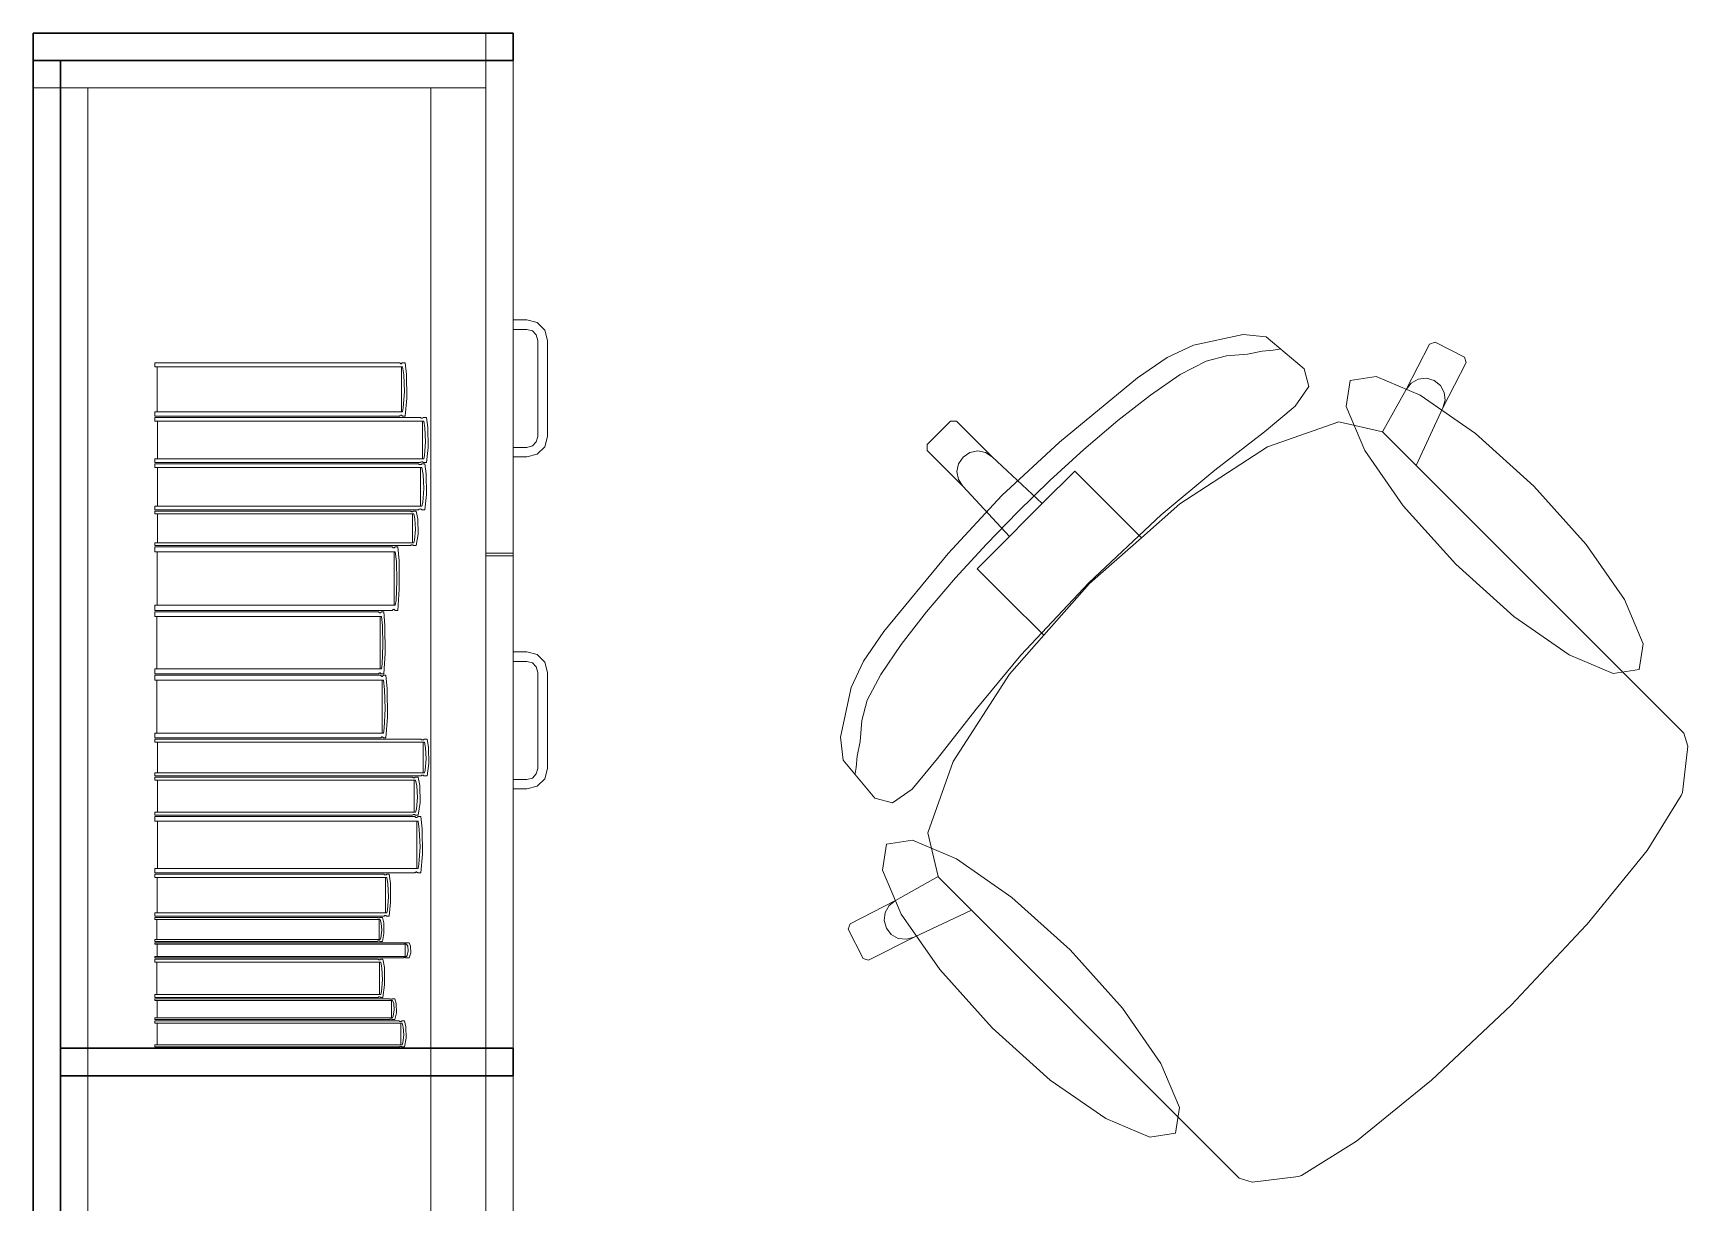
# Model space of a CAD drawing. Header units: inches. Extents: x -38 to 5698, y -33 to 92.
# Drawn here: x 292.311 to 293.517, y 19.611 to 20.464 of the extents above; entities that cross this region are included whole.
import ezdxf

# ---------------------------------------------------------------- set-up
doc = ezdxf.new("R2010")
doc.units = ezdxf.units.IN
doc.header["$MEASUREMENT"] = 0
doc.set_wipeout_variables(frame=1)
doc.linetypes.add('Wipeout_Contour', pattern=[1, 0, -1])
doc.layers.add('Interior - Mobiliario', color=7, linetype='Continuous')

msp = doc.modelspace()

# ---------------------------------------------------------------- linework, layer by layer
at = {"layer": 'Interior - Mobiliario', "color": 175, "linetype": 'Continuous', "lineweight": 13}
for p, q in [((292.3307, 20.4438), (292.6407, 20.4438)), ((292.3307, 18.9838), (292.3307, 20.4438)), ((292.6407, 20.4438), (292.6407, 18.9838)), ((292.3507, 20.4238), (292.6007, 20.4238)), ((292.6007, 20.4238), (292.6407, 20.4238)), ((292.6707, 20.2548), (292.6607, 20.2548)), ((292.6607, 20.2548), (292.6607, 20.2478)), ((292.6607, 20.2478), (292.6707, 20.2478)), ((292.6782, 20.2527), (292.6707, 20.2548)), ((292.6707, 20.2478), (292.6747, 20.2467)), ((292.6747, 20.2467), (292.6776, 20.2438)), ((292.6837, 20.2473), (292.6782, 20.2527)), ((292.6857, 20.2398), (292.6837, 20.2473)), ((292.6776, 20.2438), (292.6787, 20.2398)), ((292.6787, 20.2398), (292.6787, 20.1698)), ((292.6857, 20.1698), (292.6857, 20.2398)), ((293.1567, 20.2364), (293.1375, 20.2274)), ((293.1929, 20.2441), (293.1567, 20.2364)), ((293.2096, 20.2423), (293.1929, 20.2441)), ((293.2375, 20.2191), (293.2096, 20.2423)), ((293.2149, 20.2326), (293.2194, 20.2334)), ((293.3288, 20.2371), (293.3119, 20.204)), ((293.3329, 20.2384), (293.3288, 20.2371)), ((293.3543, 20.2276), (293.3329, 20.2384)), ((292.3994, 20.2204), (292.3994, 20.2235)), ((292.3994, 20.2235), (292.5779, 20.2235)), ((292.5779, 20.2235), (292.578, 20.2233)), ((292.578, 20.2233), (292.5783, 20.2231)), ((292.5783, 20.2231), (292.5785, 20.2229)), ((292.5785, 20.2229), (292.5788, 20.2228)), ((292.5788, 20.2228), (292.5791, 20.2228)), ((292.5791, 20.2228), (292.5793, 20.2229)), ((292.5793, 20.2229), (292.5796, 20.2231)), ((292.5796, 20.2231), (292.5798, 20.2233)), ((292.5798, 20.2233), (292.5799, 20.2235)), ((292.5799, 20.2235), (292.5819, 20.2235)), ((292.5819, 20.2235), (292.5829, 20.215)), ((293.1375, 20.2274), (293.1158, 20.2125)), ((293.1471, 20.2148), (293.166, 20.2247)), ((293.166, 20.2247), (293.1807, 20.2286)), ((293.1807, 20.2286), (293.1961, 20.2298)), ((293.1961, 20.2298), (293.2069, 20.2318)), ((293.2069, 20.2318), (293.2149, 20.2326)), ((293.3386, 20.1905), (293.3556, 20.2236)), ((293.3556, 20.2236), (293.3543, 20.2276)), ((292.5801, 20.2204), (292.3994, 20.2204)), ((292.4012, 20.1877), (292.4012, 20.2204)), ((292.5792, 20.2204), (292.5792, 20.1877)), ((292.5809, 20.2146), (292.5801, 20.2204)), ((292.5814, 20.2026), (292.5809, 20.2146)), ((292.5829, 20.215), (292.5831, 20.1976)), ((293.1158, 20.2125), (293.0591, 20.1657)), ((293.1253, 20.1999), (293.1471, 20.2148)), ((293.2409, 20.2062), (293.2375, 20.2191)), ((293.3206, 20.2115), (293.3155, 20.2086)), ((293.3265, 20.2122), (293.3206, 20.2115)), ((293.3321, 20.2106), (293.3265, 20.2122)), ((293.3367, 20.207), (293.3321, 20.2106)), ((292.5806, 20.1907), (292.5814, 20.2026)), ((292.5831, 20.1976), (292.5819, 20.1846)), ((293.1015, 20.1813), (293.1253, 20.1999)), ((293.2309, 20.1918), (293.2409, 20.2062)), ((293.3119, 20.204), (293.2946, 20.173)), ((293.3155, 20.2086), (293.3119, 20.204)), ((293.3395, 20.2019), (293.3367, 20.207)), ((293.3402, 20.1961), (293.3395, 20.2019)), ((292.3994, 20.1846), (292.3994, 20.1877)), ((292.3994, 20.1877), (292.5801, 20.1877)), ((292.5779, 20.1846), (292.3994, 20.1846)), ((292.578, 20.1848), (292.5779, 20.1846)), ((292.5782, 20.185), (292.578, 20.1848)), ((292.5785, 20.1852), (292.5782, 20.185)), ((292.5787, 20.1853), (292.5785, 20.1852)), ((292.579, 20.1853), (292.5787, 20.1853)), ((292.5793, 20.1852), (292.579, 20.1853)), ((292.5795, 20.185), (292.5793, 20.1852)), ((292.5798, 20.1848), (292.5795, 20.185)), ((292.5799, 20.1846), (292.5798, 20.1848)), ((292.5819, 20.1846), (292.5799, 20.1846)), ((292.5801, 20.1877), (292.5806, 20.1907)), ((293.2086, 20.1732), (293.2309, 20.1918)), ((293.319, 20.1487), (293.3386, 20.1905)), ((293.3386, 20.1905), (293.3402, 20.1961)), ((292.3994, 20.181), (292.3994, 20.1836)), ((292.3994, 20.1836), (292.5931, 20.1836)), ((292.5955, 20.181), (292.3994, 20.181)), ((292.4013, 20.1534), (292.4013, 20.181)), ((292.5931, 20.1836), (292.5933, 20.1834)), ((292.5933, 20.1834), (292.5935, 20.1832)), ((292.5935, 20.1832), (292.5938, 20.1831)), ((292.5938, 20.1831), (292.5941, 20.1831)), ((292.5941, 20.1831), (292.5944, 20.1831)), ((292.5944, 20.1831), (292.5947, 20.1831)), ((292.5945, 20.181), (292.5945, 20.1534)), ((292.5947, 20.1831), (292.595, 20.1833)), ((292.595, 20.1833), (292.5952, 20.1835)), ((292.5952, 20.1835), (292.5953, 20.1836)), ((292.5953, 20.1836), (292.5975, 20.1836)), ((292.5964, 20.1761), (292.5955, 20.181)), ((292.5969, 20.1659), (292.5964, 20.1761)), ((292.5975, 20.1836), (292.5986, 20.1764)), ((292.5986, 20.1764), (292.5988, 20.1617)), ((292.9796, 20.1809), (292.9711, 20.1724)), ((292.9839, 20.1809), (292.9796, 20.1809)), ((293.01, 20.1548), (292.9839, 20.1809)), ((293.0767, 20.1602), (293.1015, 20.1813)), ((293.1724, 20.1453), (293.2086, 20.1732)), ((293.2626, 20.1804), (293.2106, 20.1621)), ((293.2946, 20.173), (293.2626, 20.1804)), ((293.2948, 20.1729), (293.2946, 20.173)), ((293.2948, 20.1729), (293.319, 20.1487)), ((292.5961, 20.1559), (292.5969, 20.1659)), ((292.5988, 20.1617), (292.5975, 20.1507)), ((292.6707, 20.1618), (292.6607, 20.1618)), ((292.6607, 20.1618), (292.6607, 20.1548)), ((292.6747, 20.1628), (292.6707, 20.1618)), ((292.6776, 20.1658), (292.6747, 20.1628)), ((292.6787, 20.1698), (292.6776, 20.1658)), ((292.6782, 20.1568), (292.6837, 20.1623)), ((292.6837, 20.1623), (292.6857, 20.1698)), ((292.9625, 20.1596), (292.9626, 20.1638)), ((292.9626, 20.1638), (292.9711, 20.1724)), ((293.0591, 20.1657), (293.0169, 20.1266)), ((293.2106, 20.1621), (293.1468, 20.1207)), ((292.3994, 20.1507), (292.3994, 20.1534)), ((292.3994, 20.1534), (292.5955, 20.1534)), ((292.5931, 20.1507), (292.3994, 20.1507)), ((292.3994, 20.1471), (292.3994, 20.1497)), ((292.3994, 20.1497), (292.5918, 20.1497)), ((292.5918, 20.1497), (292.592, 20.1496)), ((292.592, 20.1496), (292.5923, 20.1494)), ((292.5923, 20.1494), (292.5925, 20.1492)), ((292.5925, 20.1492), (292.5928, 20.1492)), ((292.5928, 20.1492), (292.5931, 20.1492)), ((292.5932, 20.1509), (292.5931, 20.1507)), ((292.5931, 20.1492), (292.5934, 20.1493)), ((292.5935, 20.1511), (292.5932, 20.1509)), ((292.5934, 20.1493), (292.5937, 20.1494)), ((292.5938, 20.1512), (292.5935, 20.1511)), ((292.5937, 20.1494), (292.5939, 20.1496)), ((292.594, 20.1513), (292.5938, 20.1512)), ((292.5939, 20.1496), (292.594, 20.1497)), ((292.5943, 20.1513), (292.594, 20.1513)), ((292.594, 20.1497), (292.5962, 20.1497)), ((292.5946, 20.1512), (292.5943, 20.1513)), ((292.5949, 20.1511), (292.5946, 20.1512)), ((292.5952, 20.1509), (292.5949, 20.1511)), ((292.5953, 20.1507), (292.5952, 20.1509)), ((292.5975, 20.1507), (292.5953, 20.1507)), ((292.5955, 20.1534), (292.5961, 20.1559)), ((292.5962, 20.1497), (292.5972, 20.1424)), ((292.6607, 20.1548), (292.6707, 20.1548)), ((292.6707, 20.1548), (292.6782, 20.1568)), ((292.9886, 20.1335), (292.9625, 20.1596)), ((292.9843, 20.1441), (292.9855, 20.1498)), ((292.9855, 20.1498), (292.9887, 20.1547)), ((292.9936, 20.158), (292.9887, 20.1547)), ((292.9994, 20.1592), (292.9936, 20.158)), ((293.0051, 20.1581), (292.9994, 20.1592)), ((293.01, 20.1548), (293.0051, 20.1581)), ((293.0465, 20.1208), (293.01, 20.1548)), ((293.0521, 20.1376), (293.0767, 20.1602)), ((293.4669, 20.0008), (293.319, 20.1487)), ((292.5942, 20.1471), (292.3994, 20.1471)), ((292.4013, 20.119), (292.4013, 20.1471)), ((292.5932, 20.1471), (292.5932, 20.119)), ((292.5951, 20.1421), (292.5942, 20.1471)), ((292.5956, 20.1318), (292.5951, 20.1421)), ((292.5972, 20.1424), (292.5975, 20.1275)), ((292.9854, 20.1383), (292.9843, 20.1441)), ((292.9886, 20.1335), (292.9854, 20.1383)), ((293.0286, 20.1148), (293.0521, 20.1376)), ((293.0701, 20.1445), (293.0465, 20.1208)), ((293.0913, 20.1233), (293.0701, 20.1445)), ((293.1331, 20.1126), (293.1724, 20.1453)), ((292.5948, 20.1215), (292.5956, 20.1318)), ((292.5975, 20.1275), (292.5962, 20.1163)), ((292.9778, 20.0844), (293.0169, 20.1266)), ((293.0226, 20.0969), (292.9886, 20.1335)), ((292.3994, 20.1163), (292.3994, 20.119)), ((292.3994, 20.119), (292.5942, 20.119)), ((292.5918, 20.1163), (292.3994, 20.1163)), ((292.3994, 20.1133), (292.3994, 20.1153)), ((292.3994, 20.1153), (292.5859, 20.1153)), ((292.5882, 20.1133), (292.3994, 20.1133)), ((292.4013, 20.0923), (292.4013, 20.1133)), ((292.5859, 20.1153), (292.5861, 20.1152)), ((292.5861, 20.1152), (292.5863, 20.1151)), ((292.5863, 20.1151), (292.5866, 20.115)), ((292.5866, 20.115), (292.5869, 20.1149)), ((292.5869, 20.1149), (292.5872, 20.1149)), ((292.5872, 20.1149), (292.5874, 20.115)), ((292.5873, 20.1133), (292.5873, 20.0923)), ((292.5874, 20.115), (292.5877, 20.1151)), ((292.5877, 20.1151), (292.5879, 20.1152)), ((292.5879, 20.1152), (292.588, 20.1153)), ((292.588, 20.1153), (292.5901, 20.1153)), ((292.5891, 20.1096), (292.5882, 20.1133)), ((292.5901, 20.1153), (292.5912, 20.1098)), ((292.592, 20.1165), (292.5918, 20.1163)), ((292.5922, 20.1167), (292.592, 20.1165)), ((292.5925, 20.1168), (292.5922, 20.1167)), ((292.5928, 20.1169), (292.5925, 20.1168)), ((292.593, 20.1169), (292.5928, 20.1169)), ((292.5933, 20.1168), (292.593, 20.1169)), ((292.5936, 20.1167), (292.5933, 20.1168)), ((292.5939, 20.1165), (292.5936, 20.1167)), ((292.594, 20.1163), (292.5939, 20.1165)), ((292.5962, 20.1163), (292.594, 20.1163)), ((292.5942, 20.119), (292.5948, 20.1215)), ((293.0286, 20.1148), (293.0058, 20.0913)), ((293.0465, 20.1208), (293.0346, 20.1089)), ((293.0804, 20.0631), (293.1331, 20.1126)), ((293.1187, 20.0959), (293.0913, 20.1233)), ((293.1468, 20.1207), (293.1187, 20.0959)), ((292.5888, 20.0942), (292.5896, 20.1019)), ((292.5896, 20.1019), (292.5891, 20.1096)), ((292.5912, 20.1098), (292.5914, 20.0986)), ((293.0226, 20.0969), (293.0346, 20.1089)), ((292.3994, 20.0903), (292.3994, 20.0923)), ((292.3994, 20.0923), (292.5882, 20.0923)), ((292.5859, 20.0903), (292.3994, 20.0903)), ((292.3994, 20.0856), (292.3994, 20.0893)), ((292.3994, 20.0893), (292.5727, 20.0893)), ((292.5727, 20.0893), (292.5728, 20.089)), ((292.5728, 20.089), (292.573, 20.0888)), ((292.573, 20.0888), (292.5733, 20.0886)), ((292.5733, 20.0886), (292.5735, 20.0885)), ((292.5735, 20.0885), (292.5738, 20.0885)), ((292.5738, 20.0885), (292.5741, 20.0886)), ((292.5741, 20.0886), (292.5743, 20.0888)), ((292.5743, 20.0888), (292.5745, 20.0891)), ((292.5745, 20.0891), (292.5746, 20.0893)), ((292.5746, 20.0893), (292.5766, 20.0893)), ((292.5766, 20.0893), (292.5775, 20.0791)), ((292.586, 20.0904), (292.5859, 20.0903)), ((292.5863, 20.0905), (292.586, 20.0904)), ((292.5865, 20.0906), (292.5863, 20.0905)), ((292.5868, 20.0907), (292.5865, 20.0906)), ((292.5871, 20.0907), (292.5868, 20.0907)), ((292.5874, 20.0907), (292.5871, 20.0907)), ((292.5876, 20.0906), (292.5874, 20.0907)), ((292.5879, 20.0904), (292.5876, 20.0906)), ((292.588, 20.0903), (292.5879, 20.0904)), ((292.5901, 20.0903), (292.588, 20.0903)), ((292.5882, 20.0923), (292.5888, 20.0942)), ((292.5914, 20.0986), (292.5901, 20.0903)), ((293.0058, 20.0913), (292.9833, 20.0667)), ((292.999, 20.0733), (293.0226, 20.0969)), ((293.1187, 20.0959), (293.0808, 20.0626)), ((292.5748, 20.0856), (292.3994, 20.0856)), ((292.4011, 20.0467), (292.4011, 20.0856)), ((292.5739, 20.0856), (292.5739, 20.0467)), ((292.5756, 20.0786), (292.5748, 20.0856)), ((292.576, 20.0644), (292.5756, 20.0786)), ((292.5775, 20.0791), (292.5777, 20.0584)), ((292.6607, 20.0848), (292.6407, 20.0848)), ((292.6607, 20.0828), (292.6407, 20.0828)), ((292.931, 20.0277), (292.9778, 20.0844)), ((292.5753, 20.0502), (292.576, 20.0644)), ((292.9833, 20.0667), (292.9621, 20.042)), ((293.0201, 20.0522), (292.999, 20.0733)), ((292.5777, 20.0584), (292.5766, 20.043)), ((293.0475, 20.0248), (293.0201, 20.0522)), ((293.0804, 20.0631), (293.0309, 20.0103)), ((293.0475, 20.0248), (293.0808, 20.0626)), ((292.3994, 20.043), (292.3994, 20.0467)), ((292.3994, 20.0467), (292.5748, 20.0467)), ((292.5727, 20.043), (292.3994, 20.043)), ((292.3994, 20.0384), (292.3994, 20.042)), ((292.3994, 20.042), (292.5626, 20.042)), ((292.5626, 20.042), (292.5628, 20.0417)), ((292.5628, 20.0417), (292.563, 20.0415)), ((292.563, 20.0415), (292.5632, 20.0413)), ((292.5632, 20.0413), (292.5634, 20.0412)), ((292.5634, 20.0412), (292.5637, 20.0412)), ((292.5637, 20.0412), (292.5639, 20.0413)), ((292.5639, 20.0413), (292.5642, 20.0415)), ((292.5642, 20.0415), (292.5644, 20.0418)), ((292.5644, 20.0418), (292.5645, 20.042)), ((292.5645, 20.042), (292.5663, 20.042)), ((292.5663, 20.042), (292.5672, 20.032)), ((292.5728, 20.0432), (292.5727, 20.043)), ((292.573, 20.0434), (292.5728, 20.0432)), ((292.5732, 20.0436), (292.573, 20.0434)), ((292.5735, 20.0437), (292.5732, 20.0436)), ((292.5738, 20.0438), (292.5735, 20.0437)), ((292.574, 20.0437), (292.5738, 20.0438)), ((292.5743, 20.0435), (292.574, 20.0437)), ((292.5745, 20.0432), (292.5743, 20.0435)), ((292.5746, 20.043), (292.5745, 20.0432)), ((292.5766, 20.043), (292.5746, 20.043)), ((292.5748, 20.0467), (292.5753, 20.0502)), ((292.9621, 20.042), (292.9435, 20.0182)), ((292.5646, 20.0384), (292.3994, 20.0384)), ((292.401, 20.0003), (292.401, 20.0384)), ((292.5638, 20.0384), (292.5638, 20.0003)), ((292.5654, 20.0316), (292.5646, 20.0384)), ((292.5658, 20.0176), (292.5654, 20.0316)), ((292.5672, 20.032), (292.5674, 20.0118)), ((292.9161, 20.006), (292.931, 20.0277)), ((292.5651, 20.0038), (292.5658, 20.0176)), ((292.9435, 20.0182), (292.9287, 19.9963)), ((293.0227, 19.9966), (293.0475, 20.0248)), ((292.5646, 20.0003), (292.5651, 20.0038)), ((292.5674, 20.0118), (292.5663, 19.9967)), ((292.6607, 20.0128), (292.6707, 20.0128)), ((292.6607, 20.0058), (292.6607, 20.0128)), ((292.6707, 20.0058), (292.6607, 20.0058)), ((292.6707, 20.0128), (292.6782, 20.0107)), ((292.6747, 20.0047), (292.6707, 20.0058)), ((292.6776, 20.0018), (292.6747, 20.0047)), ((292.6782, 20.0107), (292.6837, 20.0053)), ((292.6837, 20.0053), (292.6857, 19.9978)), ((292.9071, 19.9867), (292.9161, 20.006)), ((293.0309, 20.0103), (292.9982, 19.971)), ((292.3994, 19.9967), (292.3994, 20.0003)), ((292.3994, 20.0003), (292.5646, 20.0003)), ((292.5626, 19.9967), (292.3994, 19.9967)), ((292.3994, 19.992), (292.3994, 19.9957)), ((292.3994, 19.9957), (292.5642, 19.9957)), ((292.5662, 19.992), (292.3994, 19.992)), ((292.401, 19.9536), (292.401, 19.992)), ((292.5627, 19.9969), (292.5626, 19.9967)), ((292.5629, 19.9971), (292.5627, 19.9969)), ((292.5632, 19.9973), (292.5629, 19.9971)), ((292.5634, 19.9974), (292.5632, 19.9973)), ((292.5636, 19.9975), (292.5634, 19.9974)), ((292.5639, 19.9974), (292.5636, 19.9975)), ((292.5641, 19.9972), (292.5639, 19.9974)), ((292.5643, 19.9969), (292.5641, 19.9972)), ((292.5642, 19.9957), (292.5643, 19.9954)), ((292.5645, 19.9967), (292.5643, 19.9969)), ((292.5643, 19.9954), (292.5645, 19.9952)), ((292.5663, 19.9967), (292.5645, 19.9967)), ((292.5645, 19.9952), (292.5647, 19.995)), ((292.5647, 19.995), (292.565, 19.9949)), ((292.565, 19.9949), (292.5652, 19.9949)), ((292.5652, 19.9949), (292.5655, 19.995)), ((292.5653, 19.992), (292.5653, 19.9536)), ((292.5655, 19.995), (292.5657, 19.9952)), ((292.5657, 19.9952), (292.5659, 19.9955)), ((292.5659, 19.9955), (292.566, 19.9957)), ((292.566, 19.9957), (292.5679, 19.9957)), ((292.5669, 19.9852), (292.5662, 19.992)), ((292.5679, 19.9957), (292.5688, 19.9857)), ((292.6787, 19.9978), (292.6776, 20.0018)), ((292.6787, 19.9278), (292.6787, 19.9978)), ((292.6857, 19.9978), (292.6857, 19.9278)), ((292.9287, 19.9963), (292.9187, 19.9775)), ((292.9814, 19.9328), (293.0227, 19.9966)), ((293.4924, 19.9753), (293.4669, 20.0008)), ((292.5674, 19.9711), (292.5669, 19.9852)), ((292.5688, 19.9857), (292.569, 19.9652)), ((292.8993, 19.9506), (292.9071, 19.9867)), ((292.5667, 19.9571), (292.5674, 19.9711)), ((292.9187, 19.9775), (292.9148, 19.9627)), ((292.9982, 19.971), (292.9702, 19.9349)), ((293.5143, 19.9534), (293.4924, 19.9753)), ((292.5662, 19.9536), (292.5667, 19.9571)), ((292.569, 19.9652), (292.5679, 19.95)), ((292.9148, 19.9627), (292.9137, 19.9473)), ((292.3994, 19.95), (292.3994, 19.9536)), ((292.3994, 19.9536), (292.5662, 19.9536)), ((292.5642, 19.95), (292.3994, 19.95)), ((292.3994, 19.9468), (292.3994, 19.949)), ((292.3994, 19.949), (292.5936, 19.949)), ((292.596, 19.9468), (292.3994, 19.9468)), ((292.4013, 19.9245), (292.4013, 19.9468)), ((292.5645, 19.9504), (292.5642, 19.9501)), ((292.5642, 19.9501), (292.5642, 19.95)), ((292.5647, 19.9506), (292.5645, 19.9504)), ((292.5649, 19.9507), (292.5647, 19.9506)), ((292.5652, 19.9507), (292.5649, 19.9507)), ((292.5654, 19.9506), (292.5652, 19.9507)), ((292.5657, 19.9505), (292.5654, 19.9506)), ((292.5659, 19.9502), (292.5657, 19.9505)), ((292.566, 19.95), (292.5659, 19.9502)), ((292.5679, 19.95), (292.566, 19.95)), ((292.5936, 19.949), (292.5937, 19.9488)), ((292.5937, 19.9488), (292.594, 19.9487)), ((292.594, 19.9487), (292.5943, 19.9486)), ((292.5943, 19.9486), (292.5946, 19.9485)), ((292.5946, 19.9485), (292.5949, 19.9485)), ((292.5949, 19.9485), (292.5951, 19.9486)), ((292.595, 19.9468), (292.595, 19.9245)), ((292.5951, 19.9486), (292.5954, 19.9487)), ((292.5954, 19.9487), (292.5957, 19.9489)), ((292.5957, 19.9489), (292.5958, 19.949)), ((292.5958, 19.949), (292.5979, 19.949)), ((292.5969, 19.9429), (292.596, 19.9468)), ((292.5979, 19.949), (292.599, 19.9431)), ((292.9012, 19.9338), (292.8993, 19.9506)), ((292.9137, 19.9473), (292.9116, 19.9366)), ((293.5132, 19.9102), (293.5172, 19.9441)), ((293.5172, 19.9441), (293.5143, 19.9534)), ((292.5965, 19.9265), (292.5974, 19.9347)), ((292.5974, 19.9347), (292.5969, 19.9429)), ((292.5993, 19.9313), (292.5979, 19.9224)), ((292.599, 19.9431), (292.5993, 19.9313)), ((292.9244, 19.906), (292.9012, 19.9338)), ((292.9116, 19.9366), (292.9108, 19.9285)), ((292.9702, 19.9349), (292.9516, 19.9126)), ((292.963, 19.8809), (292.9814, 19.9328)), ((292.3994, 19.9224), (292.3994, 19.9245)), ((292.3994, 19.9245), (292.596, 19.9245)), ((292.5936, 19.9224), (292.3994, 19.9224)), ((292.3994, 19.9192), (292.3994, 19.9214)), ((292.3994, 19.9214), (292.5873, 19.9214)), ((292.5896, 19.9192), (292.3994, 19.9192)), ((292.4013, 19.8959), (292.4013, 19.9192)), ((292.5873, 19.9214), (292.5875, 19.9212)), ((292.5875, 19.9212), (292.5877, 19.9211)), ((292.5877, 19.9211), (292.588, 19.921)), ((292.588, 19.921), (292.5883, 19.9209)), ((292.5883, 19.9209), (292.5885, 19.9209)), ((292.5885, 19.9209), (292.5888, 19.921)), ((292.5886, 19.9192), (292.5886, 19.8959)), ((292.5888, 19.921), (292.5891, 19.9211)), ((292.5891, 19.9211), (292.5893, 19.9213)), ((292.5893, 19.9213), (292.5894, 19.9214)), ((292.5894, 19.9214), (292.5915, 19.9214)), ((292.5905, 19.915), (292.5896, 19.9192)), ((292.5915, 19.9214), (292.5926, 19.9153)), ((292.5937, 19.9225), (292.5936, 19.9224)), ((292.5939, 19.9227), (292.5937, 19.9225)), ((292.5942, 19.9228), (292.5939, 19.9227)), ((292.5945, 19.9228), (292.5942, 19.9228)), ((292.5948, 19.9228), (292.5945, 19.9228)), ((292.5951, 19.9228), (292.5948, 19.9228)), ((292.5954, 19.9227), (292.5951, 19.9228)), ((292.5956, 19.9225), (292.5954, 19.9227)), ((292.5958, 19.9224), (292.5956, 19.9225)), ((292.5979, 19.9224), (292.5958, 19.9224)), ((292.596, 19.9245), (292.5965, 19.9265)), ((292.6607, 19.9198), (292.6707, 19.9198)), ((292.6607, 19.9128), (292.6607, 19.9198)), ((292.6707, 19.9198), (292.6747, 19.9208)), ((292.6747, 19.9208), (292.6776, 19.9238)), ((292.6776, 19.9238), (292.6787, 19.9278)), ((292.6837, 19.9203), (292.6782, 19.9148)), ((292.6857, 19.9278), (292.6837, 19.9203)), ((292.9108, 19.9285), (292.91, 19.924)), ((292.591, 19.9065), (292.5905, 19.915)), ((292.5926, 19.9153), (292.5928, 19.903)), ((292.6707, 19.9128), (292.6607, 19.9128)), ((292.6782, 19.9148), (292.6707, 19.9128)), ((292.9516, 19.9126), (292.9373, 19.9026)), ((293.4874, 19.868), (293.5123, 19.908)), ((293.5123, 19.908), (293.5132, 19.9102)), ((292.3994, 19.8937), (292.3994, 19.8959)), ((292.3994, 19.8959), (292.5896, 19.8959)), ((292.5896, 19.8959), (292.5902, 19.898)), ((292.5902, 19.898), (292.591, 19.9065)), ((292.5928, 19.903), (292.5915, 19.8937)), ((292.9373, 19.9026), (292.9244, 19.906)), ((292.5873, 19.8937), (292.3994, 19.8937)), ((292.3994, 19.8894), (292.3994, 19.8927)), ((292.3994, 19.8927), (292.5891, 19.8927)), ((292.5914, 19.8894), (292.3994, 19.8894)), ((292.4013, 19.8549), (292.4013, 19.8894)), ((292.5874, 19.8938), (292.5873, 19.8937)), ((292.5877, 19.894), (292.5874, 19.8938)), ((292.5879, 19.8941), (292.5877, 19.894)), ((292.5882, 19.8942), (292.5879, 19.8941)), ((292.5885, 19.8942), (292.5882, 19.8942)), ((292.5888, 19.8941), (292.5885, 19.8942)), ((292.589, 19.894), (292.5888, 19.8941)), ((292.5893, 19.8939), (292.589, 19.894)), ((292.5891, 19.8927), (292.5893, 19.8925)), ((292.5894, 19.8937), (292.5893, 19.8939)), ((292.5893, 19.8925), (292.5895, 19.8923)), ((292.5915, 19.8937), (292.5894, 19.8937)), ((292.5895, 19.8923), (292.5898, 19.8921)), ((292.5898, 19.8921), (292.5901, 19.892)), ((292.5901, 19.892), (292.5904, 19.892)), ((292.5904, 19.892), (292.5906, 19.8921)), ((292.5905, 19.8894), (292.5905, 19.8549)), ((292.5906, 19.8921), (292.5909, 19.8923)), ((292.5909, 19.8923), (292.5911, 19.8926)), ((292.5911, 19.8926), (292.5913, 19.8927)), ((292.5913, 19.8927), (292.5934, 19.8927)), ((292.5923, 19.8833), (292.5914, 19.8894)), ((292.5928, 19.8706), (292.5923, 19.8833)), ((292.5934, 19.8927), (292.5944, 19.8837)), ((292.5944, 19.8837), (292.5947, 19.8653)), ((292.9705, 19.8489), (292.963, 19.8809)), ((292.592, 19.858), (292.5928, 19.8706)), ((292.5947, 19.8653), (292.5934, 19.8516)), ((293.4438, 19.8143), (293.4874, 19.868)), ((292.3994, 19.8516), (292.3994, 19.8549)), ((292.3994, 19.8549), (292.5914, 19.8549)), ((292.5891, 19.8516), (292.3994, 19.8516)), ((292.3994, 19.8482), (292.3994, 19.8506)), ((292.3994, 19.8506), (292.5665, 19.8506)), ((292.5685, 19.8482), (292.3994, 19.8482)), ((292.4011, 19.8225), (292.4011, 19.8482)), ((292.5665, 19.8506), (292.5666, 19.8504)), ((292.5666, 19.8504), (292.5669, 19.8503)), ((292.5669, 19.8503), (292.5671, 19.8501)), ((292.5671, 19.8501), (292.5674, 19.8501)), ((292.5674, 19.8501), (292.5676, 19.8501)), ((292.5676, 19.8501), (292.5678, 19.8502)), ((292.5677, 19.8482), (292.5677, 19.8225)), ((292.5678, 19.8502), (292.5681, 19.8503)), ((292.5681, 19.8503), (292.5683, 19.8505)), ((292.5683, 19.8505), (292.5684, 19.8506)), ((292.5684, 19.8506), (292.5703, 19.8506)), ((292.5693, 19.8436), (292.5685, 19.8482)), ((292.5703, 19.8506), (292.5712, 19.8439)), ((292.5892, 19.8518), (292.5891, 19.8516)), ((292.5895, 19.852), (292.5892, 19.8518)), ((292.5897, 19.8522), (292.5895, 19.852)), ((292.59, 19.8523), (292.5897, 19.8522)), ((292.5903, 19.8523), (292.59, 19.8523)), ((292.5906, 19.8522), (292.5903, 19.8523)), ((292.5908, 19.852), (292.5906, 19.8522)), ((292.5911, 19.8518), (292.5908, 19.852)), ((292.5913, 19.8516), (292.5911, 19.8518)), ((292.5934, 19.8516), (292.5913, 19.8516)), ((292.5914, 19.8549), (292.592, 19.858)), ((292.9395, 19.8316), (292.9705, 19.8489)), ((292.9705, 19.8487), (292.9705, 19.8489)), ((292.9705, 19.8487), (292.9948, 19.8245)), ((292.5698, 19.8342), (292.5693, 19.8436)), ((292.5712, 19.8439), (292.5714, 19.8303)), ((292.5685, 19.8225), (292.5691, 19.8248)), ((292.5691, 19.8248), (292.5698, 19.8342)), ((292.5714, 19.8303), (292.5703, 19.8201)), ((292.9064, 19.8146), (292.9395, 19.8316)), ((292.9313, 19.817), (292.932, 19.8228)), ((292.932, 19.8228), (292.9349, 19.8279)), ((292.9349, 19.8279), (292.9395, 19.8316)), ((292.9948, 19.8245), (292.953, 19.8049)), ((293.1426, 19.6766), (292.9948, 19.8245)), ((292.3994, 19.8201), (292.3994, 19.8225)), ((292.3994, 19.8225), (292.5685, 19.8225)), ((292.5665, 19.8201), (292.3994, 19.8201)), ((292.3994, 19.8177), (292.3994, 19.8191)), ((292.3994, 19.8191), (292.5617, 19.8191)), ((292.5637, 19.8177), (292.3994, 19.8177)), ((292.401, 19.8031), (292.401, 19.8177)), ((292.5617, 19.8191), (292.5619, 19.819)), ((292.5619, 19.819), (292.5621, 19.8189)), ((292.5621, 19.8189), (292.5623, 19.8188)), ((292.5623, 19.8188), (292.5626, 19.8188)), ((292.5626, 19.8188), (292.5628, 19.8188)), ((292.5628, 19.8188), (292.563, 19.8188)), ((292.5629, 19.8177), (292.5629, 19.8031)), ((292.563, 19.8188), (292.5633, 19.8189)), ((292.5633, 19.8189), (292.5635, 19.819)), ((292.5635, 19.819), (292.5636, 19.8191)), ((292.5636, 19.8191), (292.5654, 19.8191)), ((292.5645, 19.8151), (292.5637, 19.8177)), ((292.5649, 19.8098), (292.5645, 19.8151)), ((292.5654, 19.8191), (292.5663, 19.8153)), ((292.5663, 19.8153), (292.5665, 19.8075)), ((292.5666, 19.8202), (292.5665, 19.8201)), ((292.5668, 19.8204), (292.5666, 19.8202)), ((292.567, 19.8205), (292.5668, 19.8204)), ((292.5673, 19.8206), (292.567, 19.8205)), ((292.5675, 19.8206), (292.5673, 19.8206)), ((292.5678, 19.8205), (292.5675, 19.8206)), ((292.568, 19.8204), (292.5678, 19.8205)), ((292.5683, 19.8202), (292.568, 19.8204)), ((292.5684, 19.8201), (292.5683, 19.8202)), ((292.5703, 19.8201), (292.5684, 19.8201)), ((292.905, 19.8106), (292.9064, 19.8146)), ((292.9159, 19.7892), (292.905, 19.8106)), ((292.9328, 19.8113), (292.9313, 19.817)), ((292.9364, 19.8068), (292.9328, 19.8113)), ((293.3883, 19.7552), (293.4431, 19.8135)), ((293.4431, 19.8135), (293.4438, 19.8143)), ((292.3994, 19.8017), (292.3994, 19.8031)), ((292.3994, 19.8031), (292.5637, 19.8031)), ((292.5617, 19.8017), (292.3994, 19.8017)), ((292.3994, 19.7998), (292.3994, 19.8007)), ((292.3994, 19.8007), (292.5807, 19.8007)), ((292.5829, 19.7998), (292.3994, 19.7998)), ((292.4012, 19.7906), (292.4012, 19.7998)), ((292.5618, 19.8018), (292.5617, 19.8017)), ((292.562, 19.8019), (292.5618, 19.8018)), ((292.5623, 19.802), (292.562, 19.8019)), ((292.5625, 19.802), (292.5623, 19.802)), ((292.5628, 19.802), (292.5625, 19.802)), ((292.563, 19.802), (292.5628, 19.802)), ((292.5632, 19.8019), (292.563, 19.802)), ((292.5634, 19.8018), (292.5632, 19.8019)), ((292.5636, 19.8017), (292.5634, 19.8018)), ((292.5654, 19.8017), (292.5636, 19.8017)), ((292.5637, 19.8031), (292.5642, 19.8044)), ((292.5642, 19.8044), (292.5649, 19.8098)), ((292.5665, 19.8075), (292.5654, 19.8017)), ((292.5807, 19.8007), (292.5808, 19.8007)), ((292.5808, 19.8007), (292.5811, 19.8006)), ((292.5811, 19.8006), (292.5813, 19.8006)), ((292.5813, 19.8006), (292.5816, 19.8005)), ((292.5816, 19.8005), (292.5819, 19.8005)), ((292.5819, 19.8005), (292.5822, 19.8006)), ((292.582, 19.7998), (292.582, 19.7906)), ((292.5822, 19.8006), (292.5824, 19.8006)), ((292.5824, 19.8006), (292.5826, 19.8007)), ((292.5826, 19.8007), (292.5827, 19.8007)), ((292.5827, 19.8007), (292.5848, 19.8007)), ((292.5838, 19.7982), (292.5829, 19.7998)), ((292.5848, 19.8007), (292.5858, 19.7983)), ((292.953, 19.8049), (292.9199, 19.7879)), ((292.9415, 19.8039), (292.9364, 19.8068)), ((292.9474, 19.8033), (292.9415, 19.8039)), ((292.953, 19.8049), (292.9474, 19.8033)), ((292.3994, 19.7897), (292.3994, 19.7906)), ((292.3994, 19.7906), (292.5829, 19.7906)), ((292.5807, 19.7897), (292.3994, 19.7897)), ((292.3994, 19.7865), (292.3994, 19.7887)), ((292.3994, 19.7887), (292.5622, 19.7887)), ((292.5642, 19.7865), (292.3994, 19.7865)), ((292.401, 19.7631), (292.401, 19.7865)), ((292.5622, 19.7887), (292.5623, 19.7886)), ((292.5623, 19.7886), (292.5625, 19.7884)), ((292.5625, 19.7884), (292.5628, 19.7883)), ((292.5628, 19.7883), (292.563, 19.7882)), ((292.563, 19.7882), (292.5633, 19.7882)), ((292.5633, 19.7882), (292.5635, 19.7883)), ((292.5633, 19.7865), (292.5633, 19.7631)), ((292.5635, 19.7883), (292.5637, 19.7884)), ((292.5637, 19.7884), (292.5639, 19.7886)), ((292.5639, 19.7886), (292.564, 19.7887)), ((292.564, 19.7887), (292.5658, 19.7887)), ((292.5649, 19.7823), (292.5642, 19.7865)), ((292.5658, 19.7887), (292.5668, 19.7826)), ((292.5808, 19.7898), (292.5807, 19.7897)), ((292.581, 19.7898), (292.5808, 19.7898)), ((292.5813, 19.7899), (292.581, 19.7898)), ((292.5816, 19.7899), (292.5813, 19.7899)), ((292.5818, 19.7899), (292.5816, 19.7899)), ((292.5821, 19.7899), (292.5818, 19.7899)), ((292.5824, 19.7898), (292.5821, 19.7899)), ((292.5826, 19.7898), (292.5824, 19.7898)), ((292.5827, 19.7897), (292.5826, 19.7898)), ((292.5848, 19.7897), (292.5827, 19.7897)), ((292.5829, 19.7906), (292.5835, 19.7914)), ((292.5835, 19.7914), (292.5842, 19.7948)), ((292.5842, 19.7948), (292.5838, 19.7982)), ((292.586, 19.7934), (292.5848, 19.7897)), ((292.5858, 19.7983), (292.586, 19.7934)), ((292.9199, 19.7879), (292.9159, 19.7892)), ((292.5654, 19.7737), (292.5649, 19.7823)), ((292.5668, 19.7826), (292.567, 19.7701)), ((292.3994, 19.7608), (292.3994, 19.7631)), ((292.3994, 19.7631), (292.5642, 19.7631)), ((292.5642, 19.7631), (292.5647, 19.7652)), ((292.5647, 19.7652), (292.5654, 19.7737)), ((292.567, 19.7701), (292.5658, 19.7608)), ((292.5622, 19.7608), (292.3994, 19.7608)), ((292.3994, 19.7586), (292.3994, 19.7598)), ((292.3994, 19.7598), (292.5707, 19.7598)), ((292.5728, 19.7586), (292.3994, 19.7586)), ((292.4011, 19.7459), (292.4011, 19.7586)), ((292.5623, 19.7609), (292.5622, 19.7608)), ((292.5625, 19.7611), (292.5623, 19.7609)), ((292.5627, 19.7612), (292.5625, 19.7611)), ((292.563, 19.7613), (292.5627, 19.7612)), ((292.5632, 19.7613), (292.563, 19.7613)), ((292.5634, 19.7612), (292.5632, 19.7613)), ((292.5637, 19.7611), (292.5634, 19.7612)), ((292.5639, 19.761), (292.5637, 19.7611)), ((292.564, 19.7608), (292.5639, 19.761)), ((292.5658, 19.7608), (292.564, 19.7608)), ((292.5707, 19.7598), (292.5708, 19.7597)), ((292.5708, 19.7597), (292.5711, 19.7597)), ((292.5711, 19.7597), (292.5713, 19.7596)), ((292.5713, 19.7596), (292.5716, 19.7596)), ((292.5716, 19.7596), (292.5718, 19.7596)), ((292.5718, 19.7596), (292.5721, 19.7596)), ((292.5719, 19.7586), (292.5719, 19.7459)), ((292.5721, 19.7596), (292.5723, 19.7597)), ((292.5723, 19.7597), (292.5725, 19.7598)), ((292.5725, 19.7598), (292.5726, 19.7598)), ((292.5726, 19.7598), (292.5745, 19.7598)), ((292.5736, 19.7564), (292.5728, 19.7586)), ((292.5733, 19.7471), (292.574, 19.7517)), ((292.574, 19.7517), (292.5736, 19.7564)), ((292.5745, 19.7598), (292.5755, 19.7565)), ((292.5755, 19.7565), (292.5757, 19.7497)), ((293.3883, 19.7552), (293.33, 19.7003)), ((292.3994, 19.7447), (292.3994, 19.7459)), ((292.3994, 19.7459), (292.5728, 19.7459)), ((292.5707, 19.7447), (292.3994, 19.7447)), ((292.3994, 19.7422), (292.3994, 19.7437)), ((292.3994, 19.7437), (292.5775, 19.7437)), ((292.5797, 19.7422), (292.3994, 19.7422)), ((292.5708, 19.7448), (292.5707, 19.7447)), ((292.571, 19.7449), (292.5708, 19.7448)), ((292.5712, 19.7449), (292.571, 19.7449)), ((292.5715, 19.745), (292.5712, 19.7449)), ((292.5718, 19.745), (292.5715, 19.745)), ((292.572, 19.7449), (292.5718, 19.745)), ((292.5723, 19.7449), (292.572, 19.7449)), ((292.5725, 19.7448), (292.5723, 19.7449)), ((292.5726, 19.7447), (292.5725, 19.7448)), ((292.5745, 19.7447), (292.5726, 19.7447)), ((292.5728, 19.7459), (292.5733, 19.7471)), ((292.5757, 19.7497), (292.5745, 19.7447)), ((292.5775, 19.7437), (292.5777, 19.7436)), ((292.5777, 19.7436), (292.5779, 19.7435)), ((292.5779, 19.7435), (292.5782, 19.7434)), ((292.5782, 19.7434), (292.5784, 19.7434)), ((292.5784, 19.7434), (292.5787, 19.7434)), ((292.5787, 19.7434), (292.579, 19.7434)), ((292.579, 19.7434), (292.5792, 19.7435)), ((292.5792, 19.7435), (292.5795, 19.7436)), ((292.5795, 19.7436), (292.5796, 19.7437)), ((292.5796, 19.7437), (292.5815, 19.7437)), ((292.5806, 19.7393), (292.5797, 19.7422)), ((292.581, 19.7335), (292.5806, 19.7393)), ((292.5815, 19.7437), (292.5825, 19.7395)), ((292.5825, 19.7395), (292.5828, 19.7311)), ((293.3291, 19.6996), (293.2755, 19.6561)), ((293.33, 19.7003), (293.3291, 19.6996)), ((293.1681, 19.6511), (293.1426, 19.6766)), ((293.2755, 19.6561), (293.2354, 19.6311)), ((293.1901, 19.6291), (293.1681, 19.6511)), ((293.2333, 19.6303), (293.1994, 19.6263)), ((293.2354, 19.6311), (293.2333, 19.6303)), ((293.1994, 19.6263), (293.1901, 19.6291))]:
    msp.add_line(p, q, dxfattribs=at)
at = {"layer": 'Interior - Mobiliario', "color": 175, "linetype": 'Continuous', "lineweight": 13, "flags": 128}
for points in [[(293.4048, 20.1336), (293.3623, 20.1718), (293.3219, 20.1998), (293.2899, 20.2134), (293.271, 20.2105), (293.2681, 20.1916), (293.2817, 20.1595), (293.3097, 20.1192), (293.3479, 20.0767), (293.3903, 20.0385), (293.4307, 20.0105), (293.4628, 19.9969), (293.4817, 19.9998), (293.4846, 20.0187), (293.471, 20.0508), (293.4429, 20.0911)], [(293.0099, 19.7387), (292.9717, 19.7812), (292.9437, 19.8215), (292.9301, 19.8536), (292.933, 19.8725), (292.9519, 19.8754), (292.9839, 19.8618), (293.0243, 19.8338), (293.0668, 19.7956), (293.1049, 19.7531), (293.133, 19.7128), (293.1466, 19.6807), (293.1437, 19.6618), (293.1248, 19.6589), (293.0927, 19.6725), (293.0523, 19.7005)]]:
    msp.add_lwpolyline(points, close=True, dxfattribs=at)

# ---------------------------------------------------------------- next in the draw order: wipeouts: each hides what was drawn before it
at = {"color": 254, "linetype": 'Wipeout_Contour', "lineweight": 0, "ltscale": 9709.011391}
msp.add_wipeout([(292.6607, 19.7238), (292.3307, 19.7238), (292.3307, 19.7038), (292.6607, 19.7038)], dxfattribs=at).dxf.layer = 'Interior - Mobiliario'

# ---------------------------------------------------------------- next in the draw order: linework, layer by layer
at = {"layer": 'Interior - Mobiliario', "color": 175, "linetype": 'Continuous', "lineweight": 13}
for p, q in [((292.3507, 20.4238), (292.3507, 19.0038)), ((292.6007, 19.0038), (292.6007, 20.4238)), ((292.6407, 20.4238), (292.6407, 19.0038)), ((292.6407, 19.7238), (292.6407, 20.0828)), ((292.6607, 19.7238), (292.6607, 20.0828)), ((292.4012, 19.7263), (292.4012, 19.7422)), ((292.5788, 19.7422), (292.5788, 19.7263)), ((292.3994, 19.7248), (292.3994, 19.7263)), ((292.3994, 19.7263), (292.5797, 19.7263)), ((292.5797, 19.7263), (292.5803, 19.7277)), ((292.5803, 19.7277), (292.581, 19.7335)), ((292.5828, 19.7311), (292.5815, 19.7248)), ((292.3307, 19.7238), (292.6607, 19.7238)), ((292.3307, 19.7038), (292.3307, 19.7238)), ((292.5775, 19.7248), (292.3994, 19.7248)), ((292.5776, 19.7248), (292.5775, 19.7248)), ((292.5779, 19.7249), (292.5776, 19.7248)), ((292.5781, 19.725), (292.5779, 19.7249)), ((292.5784, 19.7251), (292.5781, 19.725)), ((292.5787, 19.7251), (292.5784, 19.7251)), ((292.5789, 19.725), (292.5787, 19.7251)), ((292.5792, 19.725), (292.5789, 19.725)), ((292.5794, 19.7249), (292.5792, 19.725)), ((292.5796, 19.7248), (292.5794, 19.7249)), ((292.5815, 19.7248), (292.5796, 19.7248)), ((292.6607, 19.7238), (292.6407, 19.7238)), ((292.6607, 19.7238), (292.6607, 19.7038)), ((292.6607, 19.7238), (292.6607, 19.7038)), ((292.6607, 19.7038), (292.3307, 19.7038)), ((292.6407, 19.7038), (292.6407, 19.3448)), ((292.6607, 19.7038), (292.6407, 19.7038)), ((292.6607, 19.7038), (292.6607, 19.3448))]:
    msp.add_line(p, q, dxfattribs=at)
at = {"layer": 'Interior - Mobiliario', "color": 175, "linetype": 'Continuous', "lineweight": 30}
for p, q in [((292.3307, 19.7038), (292.3307, 19.7238)), ((292.6607, 19.7238), (292.3307, 19.7238)), ((292.6607, 19.7038), (292.6607, 19.7238)), ((292.6607, 19.7038), (292.3307, 19.7038))]:
    msp.add_line(p, q, dxfattribs=at)

# ---------------------------------------------------------------- next in the draw order: wipeouts: each hides what was drawn before it
at = {"color": 254, "linetype": 'Wipeout_Contour', "lineweight": 0, "ltscale": 9708.31185}
msp.add_wipeout([(292.3307, 20.4438), (292.3107, 20.4438), (292.3107, 18.9838), (292.3307, 18.9838)], dxfattribs=at).dxf.layer = 'Interior - Mobiliario'

# ---------------------------------------------------------------- next in the draw order: linework, layer by layer
at = {"layer": 'Interior - Mobiliario', "color": 175, "linetype": 'Continuous', "lineweight": 30}
for p, q in [((292.3107, 18.9838), (292.3107, 20.4438)), ((292.3307, 20.4438), (292.3107, 20.4438)), ((292.3307, 18.9838), (292.3307, 20.4438))]:
    msp.add_line(p, q, dxfattribs=at)
at = {"layer": 'Interior - Mobiliario', "color": 175, "linetype": 'Continuous', "lineweight": 13}
for p, q in [((292.3107, 20.4438), (292.3307, 20.4438)), ((292.3107, 18.9838), (292.3107, 20.4438)), ((292.3307, 20.4438), (292.3307, 18.9838)), ((292.3107, 20.4238), (292.3507, 20.4238)), ((292.3107, 19.0038), (292.3107, 20.4238)), ((292.3307, 19.7238), (292.6607, 19.7238)), ((292.3307, 19.7038), (292.3307, 19.7238)), ((292.6607, 19.7038), (292.3307, 19.7038))]:
    msp.add_line(p, q, dxfattribs=at)

# ---------------------------------------------------------------- next in the draw order: wipeouts: each hides what was drawn before it
at = {"color": 254, "linetype": 'Wipeout_Contour', "lineweight": 0, "ltscale": 9708.995885}
msp.add_wipeout([(292.6607, 20.4638), (292.3107, 20.4638), (292.3107, 20.4438), (292.6607, 20.4438)], dxfattribs=at).dxf.layer = 'Interior - Mobiliario'

# ---------------------------------------------------------------- next in the draw order: linework, layer by layer
at = {"layer": 'Interior - Mobiliario', "color": 175, "linetype": 'Continuous', "lineweight": 30}
for p, q in [((292.3107, 20.4438), (292.3107, 20.4638)), ((292.6607, 20.4638), (292.3107, 20.4638)), ((292.6607, 20.4438), (292.6607, 20.4638)), ((292.6607, 20.4438), (292.3107, 20.4438))]:
    msp.add_line(p, q, dxfattribs=at)
at = {"layer": 'Interior - Mobiliario', "color": 175, "linetype": 'Continuous', "lineweight": 13}
for p, q in [((292.3107, 20.4638), (292.6607, 20.4638)), ((292.3107, 20.4438), (292.3107, 20.4638)), ((292.3107, 20.4638), (292.6407, 20.4638)), ((292.3107, 20.4238), (292.3107, 20.4638)), ((292.6607, 20.4638), (292.3107, 20.4638)), ((292.3107, 20.4638), (292.3107, 18.9638)), ((292.6407, 20.4638), (292.6407, 20.4238)), ((292.6607, 20.4638), (292.6607, 20.4438)), ((292.6607, 18.9638), (292.6607, 20.4638)), ((292.6607, 20.4438), (292.3107, 20.4438)), ((292.3107, 20.4438), (292.6607, 20.4438)), ((292.3107, 18.9838), (292.3107, 20.4438)), ((292.3307, 20.4438), (292.6607, 20.4438)), ((292.3307, 18.9838), (292.3307, 20.4438)), ((292.3307, 20.4438), (292.6407, 20.4438)), ((292.3307, 18.9838), (292.3307, 20.4438)), ((292.3307, 20.4438), (292.6407, 20.4438)), ((292.3307, 18.9838), (292.3307, 20.4438)), ((292.6407, 20.4438), (292.6407, 18.9838)), ((292.6407, 20.4438), (292.6407, 18.9838)), ((292.6407, 20.4438), (292.6407, 20.0848)), ((292.6607, 20.4438), (292.6407, 20.4438)), ((292.6607, 20.4438), (292.6607, 18.9838)), ((292.6607, 20.4438), (292.6607, 18.9838)), ((292.6607, 20.4438), (292.6607, 20.0848))]:
    msp.add_line(p, q, dxfattribs=at)

doc.saveas('drawing.dxf')
